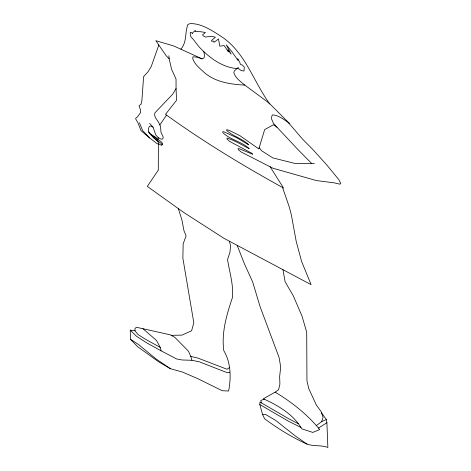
<?xml version="1.0" encoding="UTF-8"?>
<svg xmlns="http://www.w3.org/2000/svg" width="471" height="471" viewBox="0 0 471 471"><rect width="100%" height="100%" fill="white"/><g stroke="black" fill="none" stroke-linecap="round" stroke-linejoin="round"><path stroke-width="0.71" d="M168.889 55.761L169.195 58.869L171.526 69.16L176.036 79.063L176.066 88.524L172.651 94.229L154.977 112.793L154.506 114.553L155.277 117.438L158.597 122.342L160.511 126.346L161 132.327L163.219 137.114L162.725 139.051L160.947 139.098L158.232 137.626L155.742 134.883L153.069 127.152L150.39 125.928L149.083 126.97L148.324 129.042L148.842 132.498L153.175 137.302L157.32 141.023L158.603 142.619L158.868 143.873L158.38 144.22L158.291 170.108L147.317 186.392L183.672 212.415L224.114 238.408L311.113 284.661L301.593 261.434L296.224 241.47L291.349 214.911L289.365 207.269L282.559 187.499M229.701 372.267L226.851 372.555L199.392 361.822L191.933 360.291L182.265 359.991L176.737 359.008L161.123 350.836L160.24 347.421L144.456 338.649L137.82 334.375L135.042 330.813L130.255 330.124L130.449 339.261L137.55 346.638L158.586 361.775L170.384 368.687L182.66 372.114L198.244 378.884L222.212 390.724L228.612 391.024C231.232 377.406 230.978 362.835 223.772 350.589C221.346 332.532 226.722 314.451 232.468 297.472C233.592 284.608 229.518 272.15 227.546 259.556L229.989 252.168L230.525 245.674L229.389 241.211M161.859 144.314L162.636 144.279L162.56 143.29L161.029 141.612L158.097 139.651L158.232 137.626M321.581 412.937L326.362 419.526L326.903 422.734L327.863 447.45C321.069 444.848 313.827 446.567 306.998 444.112C292.014 437.353 277.837 428.551 264.62 418.784L262.547 414.421L259.804 404.524L259.998 402.069L288.423 418.589L298.526 423.823L301.876 428.875L312.821 432.419L319.715 429.546C307.363 414.48 291.832 402.087 275.135 392.149L263.336 398.784C276.371 404.618 289.712 412.355 298.526 423.823M277.03 127.264L273.516 124.697L264.643 129.625L258.815 148.913L240.01 135.742L229.642 130.555L227.081 129.761L226.551 129.872L226.545 130.308C232.915 136.372 242.388 138.503 248.759 144.868L236.707 137.726L223.89 131.78L222.883 131.639L222.736 132.528C229.983 139.858 241.635 141.43 249.206 148.665C241.953 144.986 234.664 140.458 226.981 138.021L227.116 139.21L229.454 141.306L251.732 153.24L252.697 154.276L238.738 148.518L238.067 148.618L238.367 149.749L241.287 152.056L272.915 168.224L316.382 180.564L334.386 182.883L339.903 184.179L340.745 183.572L338.873 179.698L326.574 164.703L312.703 149.36L302.435 138.998L288.435 122.654M316.324 425.596L321.605 421.692L323.094 417.359L321.081 411.483L316.43 405.26L308.74 388.534L306.957 380.856L306.715 332.296L302.058 316.212L293.333 295.929L285.108 281.746L282.959 269.695M158.815 45.028L151.232 66.546L148.124 71.651L143.602 76.649L141.848 100.953L141.053 104.215L139.057 105.851L140.641 110.344L140.564 112.598L137.632 116.726L135.813 118.139L135.719 118.986L137.826 122.554L141.07 130.726L149.737 137.991L156.855 143.496L158.38 144.22M180.858 49.196C187.128 42.19 184.714 32.534 187.876 24.492L190.202 23.55C201.841 23.538 211.738 30.391 221.14 36.402C245.444 52.21 253.357 81.666 269.818 103.956M159.846 124.933L166.546 115.107M238.403 67.541L234.328 70.862L233.804 72.699C235.518 78.18 240.587 81.56 244.796 85.086L266.904 101.448L270.725 104.733L289.276 123.267C284.137 119.769 278.832 115.148 272.362 114.889L271.726 116.561L271.573 118.975L273.51 123.502L297.678 149.307L311.631 163.437L314.351 163.437M275.135 392.149L278.596 389.723L279.904 384.153L279.644 376.517L280.698 367.056L279.115 357.619L260.021 306.456L252.715 282.117L244.208 263.318L237.178 245.356M229.748 367.415L227.063 369.264L197.95 358.095L190.726 356.347L188.512 351.236L174.912 337.413L170.337 334.852L136.378 327.257L134.977 328.593L135.042 330.813M318.449 428.068L326.903 422.734M244.796 85.086C230.454 84.356 214.876 82.078 203.837 72.122C199.569 68.089 194.223 64.144 192.668 58.198L193.022 56.773L197.331 57.227L202.077 58.863L204.114 57.845L204.496 55.125L203.766 51.469M321.605 421.692L326.362 419.526M264.243 399.155L260.793 400.485L261.381 402.87M171.179 335.323L181.989 335.128L191.62 330.748L193.816 322.735L182.866 258.167L183.16 243.837L186.098 235.877L183.984 230.749L181.936 220.039L178.362 208.606M237.043 68.572C222.954 67.483 210.773 58.763 201.088 48.96C197.184 45.287 194.847 40.694 191.067 36.974C190.202 35.584 190.249 33.941 190.319 32.369L191.644 32.776L192.668 33.706L192.674 32.74L195.377 30.344L195.135 31.575L200.581 31.716L205.415 32.475L202.542 34.866L203.172 35.849L205.574 37.032L211.626 36.273L215.394 37.238L211.75 40.276L211.402 41.177L213.746 41.13L213.94 42.349L218.503 38.981L219.804 46.187L224.172 45.557L228.423 51.881L227.817 49.785L231.149 54.124L226.263 44.869L232.079 51.951L237.996 60.476L237.696 58.722L239.704 62.125L240.357 64.286L242.353 65.133L244.308 67.065L243.99 71.027L241.128 70.597L237.837 67.971M311.631 163.437L294.87 163.431L272.821 157.891L261.576 150.744L259.15 147.629M262.547 414.421L265.703 414.527L275.682 420.415L295.246 435.91L306.998 444.112M202.077 58.863L173.817 45.993L155.836 40.694L166.063 55.572L169.195 58.869M300.922 427.433L288.646 421.315L259.804 404.524M161.123 350.836L145.992 342.441L136.337 336.129L130.255 330.124M158.698 143.991L161.665 145.38L162.154 144.721L161.4 143.684L153.175 137.302M130.449 339.261L138.598 344.578L155.872 358.82L170.384 368.687M150.95 134.824L158.097 139.651M142.966 328.729L156.519 340.474L160.24 347.421M149.737 137.991L142.654 130.644L139.428 122.766M149.613 123.426L153.069 127.152M148.783 131.945C150.785 135.465 155.554 136.007 157.602 139.322M270.071 166.71L283.571 188.064C242.971 165.604 203.101 141.553 165.492 114.341L176.519 100.335L176.066 88.524M190.726 356.347L191.933 360.291"/></g></svg>
